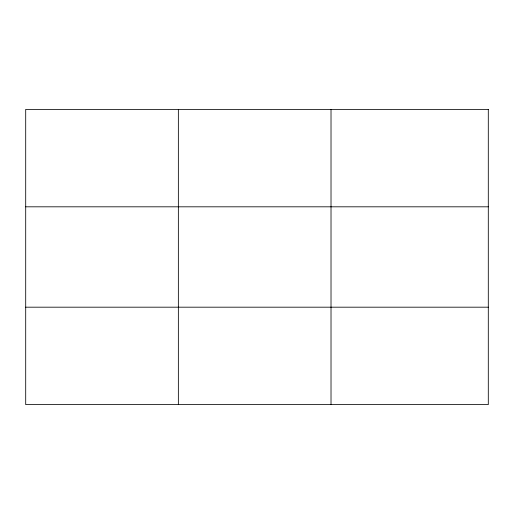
<?xml version="1.0" encoding="UTF-8"?>
<svg xmlns="http://www.w3.org/2000/svg" width="514" height="514" viewBox="0 0 514 514"><rect width="100%" height="100%" fill="white"/><g stroke="black" fill="none" stroke-linecap="round" stroke-linejoin="round"><path stroke-width="0.77" d="M178.358 109.392L178.358 404.608M331.016 109.392L331.016 404.608M25.7 206.814L488.3 206.814M25.7 307.186L488.3 307.186M488.3 109.392L488.3 404.608L25.7 404.608L25.7 109.392L488.3 109.392"/></g></svg>
